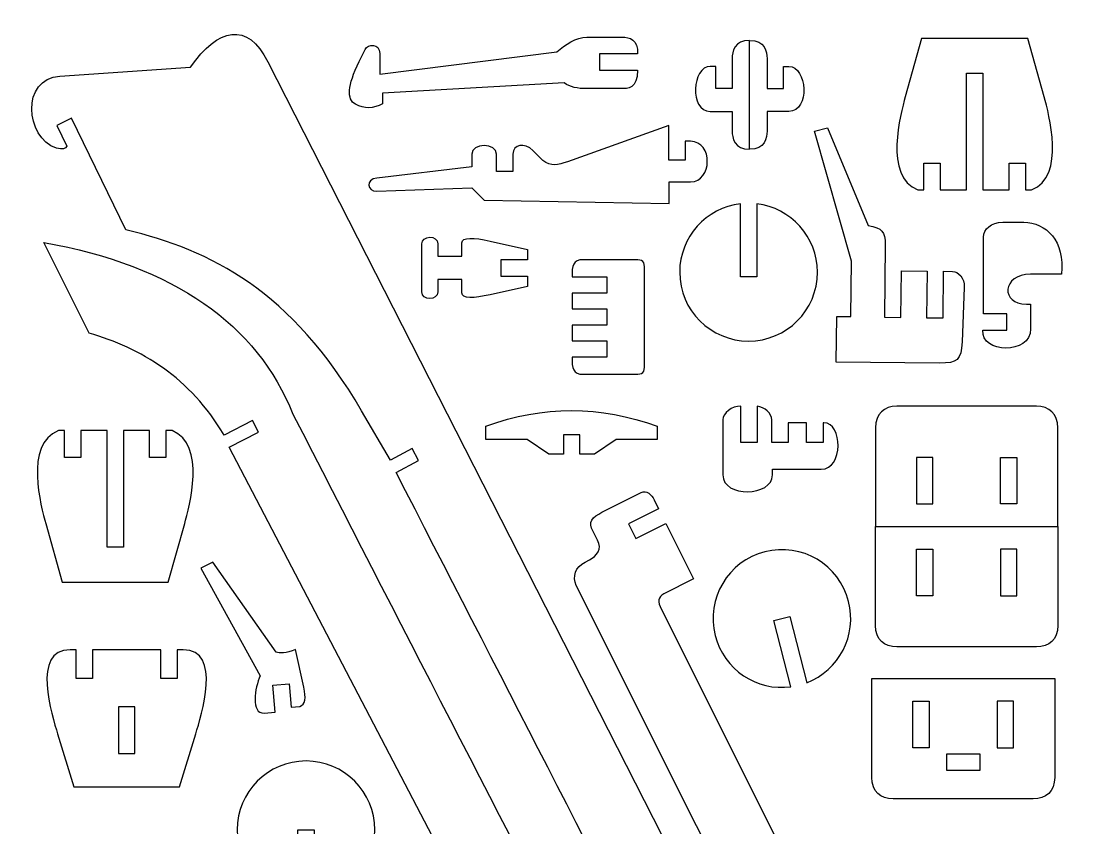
# Model space of a CAD drawing. Header units: centimetres. Extents: x -1670 to 781, y 182 to 1564.
# Drawn here: x -397 to 181, y 1121 to 1564 of the extents above; entities that cross this region are included whole.
import ezdxf

# ---------------------------------------------------------------- set-up
doc = ezdxf.new("R2010")
doc.units = ezdxf.units.CM
doc.header["$MEASUREMENT"] = 0
doc.layers.add('Camada 1', color=3, linetype='Continuous')

msp = doc.modelspace()

# ---------------------------------------------------------------- linework, layer by layer
at = {"layer": 'Camada 1', "lineweight": 25}
for points, knots in [([(-339.38, 1449.46), (-292.67, 1438.41), (-248.25, 1415.81), (-209.82, 1350.07), (-209.82, 1350.07), (-209.82, 1350.07), (-193.86, 1322.9), (-193.86, 1322.9), (-193.86, 1322.9), (-193.86, 1322.9), (-181.94, 1329.22), (-181.94, 1329.22), (-181.94, 1329.22), (-181.94, 1329.22), (-178.48, 1322.7), (-178.48, 1322.7), (-178.48, 1322.7), (-178.48, 1322.7), (-190.9, 1316.11), (-190.9, 1316.11), (-190.9, 1316.11), (-79.57, 1100.44), (31.25, 883.26), (141.09, 667.17), (141.09, 667.17), (141.09, 667.17), (152.42, 673.18), (152.42, 673.18), (152.42, 673.18), (152.42, 673.18), (155.88, 666.66), (155.88, 666.66), (155.88, 666.66), (155.88, 666.66), (144.13, 660.43), (144.13, 660.43), (144.13, 660.43), (144.13, 660.43), (149.36, 650.59), (149.36, 650.59), (149.36, 650.59), (149.36, 650.59), (172.18, 663.65), (172.18, 663.65), (172.18, 663.65), (179.44, 668.64), (180.6, 674.36), (176.83, 681.76), (176.83, 681.76), (176.83, 681.76), (-261.38, 1541.82), (-261.38, 1541.82), (-261.38, 1541.82), (-272.38, 1564.21), (-288.93, 1560.38), (-303.76, 1538.89), (-303.76, 1538.89), (-303.76, 1538.89), (-375.69, 1533.93), (-375.69, 1533.93), (-375.69, 1533.93), (-396.99, 1532.45), (-394.99, 1500.41), (-377.43, 1494.26), (-377.43, 1494.26), (-374.27, 1493.67), (-372.58, 1493.82), (-371.82, 1495.42), (-371.82, 1495.42), (-371.82, 1495.42), (-377.38, 1506.8), (-377.38, 1506.8), (-377.38, 1506.8), (-377.38, 1506.8), (-369.3, 1510.75), (-369.3, 1510.75), (-369.3, 1510.75), (-369.3, 1510.75), (-339.38, 1449.46), (-339.38, 1449.46)], [0, 0, 0, 0, 0.047619, 0.047619, 0.047619, 0.047619, 0.095238, 0.095238, 0.095238, 0.095238, 0.142857, 0.142857, 0.142857, 0.142857, 0.190476, 0.190476, 0.190476, 0.190476, 0.238095, 0.238095, 0.238095, 0.238095, 0.285714, 0.285714, 0.285714, 0.285714, 0.333333, 0.333333, 0.333333, 0.333333, 0.380952, 0.380952, 0.380952, 0.380952, 0.428571, 0.428571, 0.428571, 0.428571, 0.47619, 0.47619, 0.47619, 0.47619, 0.52381, 0.52381, 0.52381, 0.52381, 0.571429, 0.571429, 0.571429, 0.571429, 0.619048, 0.619048, 0.619048, 0.619048, 0.666667, 0.666667, 0.666667, 0.666667, 0.714286, 0.714286, 0.714286, 0.714286, 0.761905, 0.761905, 0.761905, 0.761905, 0.809524, 0.809524, 0.809524, 0.809524, 0.857143, 0.857143, 0.857143, 0.857143, 0.904762, 0.904762, 0.904762, 0.904762, 1, 1, 1, 1]), ([(-58.11, 1546.12), (-57.93, 1554.17), (-62.41, 1555.33), (-66.72, 1555.31), (-66.72, 1555.31), (-66.72, 1555.31), (-85.97, 1555.25), (-85.97, 1555.25), (-85.97, 1555.25), (-91.94, 1555.23), (-98, 1551.34), (-102.43, 1547.25), (-102.43, 1547.25), (-102.43, 1547.25), (-199.84, 1535.07), (-199.84, 1535.07), (-199.84, 1535.07), (-199.84, 1535.07), (-199.84, 1546.32), (-199.84, 1546.32), (-199.84, 1546.32), (-199.84, 1552.18), (-206.34, 1551.76), (-207.9, 1548.57), (-207.9, 1548.57), (-207.9, 1548.57), (-211.15, 1541.93), (-211.15, 1541.93), (-211.15, 1541.93), (-217.67, 1528.62), (-218.06, 1521.25), (-213.18, 1518.44), (-213.18, 1518.44), (-208.4, 1515.74), (-203.31, 1516.16), (-198.33, 1518.63), (-198.33, 1518.63), (-198.33, 1518.63), (-198.33, 1524.56), (-198.33, 1524.56), (-198.33, 1524.56), (-198.33, 1524.56), (-98.52, 1530.19), (-98.52, 1530.19), (-98.52, 1530.19), (-95.06, 1527.82), (-91.22, 1527.04), (-86.04, 1527.04), (-86.04, 1527.04), (-86.04, 1527.04), (-66.99, 1527.04), (-66.99, 1527.04), (-66.99, 1527.04), (-63.71, 1527.05), (-58.2, 1527.01), (-58.11, 1537.13), (-58.11, 1537.13), (-58.11, 1537.13), (-79.12, 1537.13), (-79.12, 1537.13), (-79.12, 1537.13), (-79.12, 1537.13), (-79.12, 1546.12), (-79.12, 1546.12), (-79.12, 1546.12), (-79.12, 1546.12), (-58.11, 1546.12), (-58.11, 1546.12)], [0, 0, 0, 0, 0.055556, 0.055556, 0.055556, 0.055556, 0.111111, 0.111111, 0.111111, 0.111111, 0.166667, 0.166667, 0.166667, 0.166667, 0.222222, 0.222222, 0.222222, 0.222222, 0.277778, 0.277778, 0.277778, 0.277778, 0.333333, 0.333333, 0.333333, 0.333333, 0.388889, 0.388889, 0.388889, 0.388889, 0.444444, 0.444444, 0.444444, 0.444444, 0.5, 0.5, 0.5, 0.5, 0.555556, 0.555556, 0.555556, 0.555556, 0.611111, 0.611111, 0.611111, 0.611111, 0.666667, 0.666667, 0.666667, 0.666667, 0.722222, 0.722222, 0.722222, 0.722222, 0.777778, 0.777778, 0.777778, 0.777778, 0.833333, 0.833333, 0.833333, 0.833333, 0.888889, 0.888889, 0.888889, 0.888889, 1, 1, 1, 1]), ([(-6.21, 1514.58), (-6.21, 1514.58), (-18.16, 1514.58), (-18.16, 1514.58), (-18.16, 1514.58), (-30.09, 1514.58), (-28.07, 1539.3), (-18.16, 1539.3), (-18.16, 1539.3), (-18.16, 1539.3), (-15.21, 1539.3), (-15.21, 1539.3), (-15.21, 1539.3), (-15.21, 1539.3), (-15.21, 1527.18), (-15.21, 1527.18), (-15.21, 1527.18), (-15.21, 1527.18), (-6.21, 1527.18), (-6.21, 1527.18), (-6.21, 1527.18), (-6.21, 1527.18), (-6.21, 1543.68), (-6.21, 1543.68), (-6.21, 1543.68), (-6.21, 1546.9), (-4.87, 1554.1), (3.43, 1553.45), (3.43, 1553.45), (3.43, 1528.9), (3.43, 1518.41), (3.43, 1493.87), (3.43, 1493.87), (-4.87, 1493.22), (-6.21, 1500.42), (-6.21, 1503.64), (-6.21, 1503.64), (-6.21, 1503.64), (-6.21, 1514.58), (-6.21, 1514.58)], [0, 0, 0, 0, 0.090909, 0.090909, 0.090909, 0.090909, 0.181818, 0.181818, 0.181818, 0.181818, 0.272727, 0.272727, 0.272727, 0.272727, 0.363636, 0.363636, 0.363636, 0.363636, 0.454545, 0.454545, 0.454545, 0.454545, 0.545455, 0.545455, 0.545455, 0.545455, 0.636364, 0.636364, 0.636364, 0.636364, 0.727273, 0.727273, 0.727273, 0.727273, 0.818182, 0.818182, 0.818182, 0.818182, 1, 1, 1, 1]), ([(13.06, 1514.58), (13.06, 1514.58), (25.01, 1514.58), (25.01, 1514.58), (25.01, 1514.58), (36.94, 1514.58), (34.92, 1539.3), (25.01, 1539.3), (25.01, 1539.3), (25.01, 1539.3), (22.06, 1539.3), (22.06, 1539.3), (22.06, 1539.3), (22.06, 1539.3), (22.06, 1527.18), (22.06, 1527.18), (22.06, 1527.18), (22.06, 1527.18), (13.06, 1527.18), (13.06, 1527.18), (13.06, 1527.18), (13.06, 1527.18), (13.06, 1543.68), (13.06, 1543.68), (13.06, 1543.68), (13.06, 1546.9), (11.72, 1554.1), (3.43, 1553.45), (3.43, 1553.45), (3.43, 1528.9), (3.43, 1518.41), (3.43, 1493.87), (3.43, 1493.87), (11.72, 1493.22), (13.06, 1500.42), (13.06, 1503.64), (13.06, 1503.64), (13.06, 1503.64), (13.06, 1514.58), (13.06, 1514.58)], [0, 0, 0, 0, 0.090909, 0.090909, 0.090909, 0.090909, 0.181818, 0.181818, 0.181818, 0.181818, 0.272727, 0.272727, 0.272727, 0.272727, 0.363636, 0.363636, 0.363636, 0.363636, 0.454545, 0.454545, 0.454545, 0.454545, 0.545455, 0.545455, 0.545455, 0.545455, 0.636364, 0.636364, 0.636364, 0.636364, 0.727273, 0.727273, 0.727273, 0.727273, 0.818182, 0.818182, 0.818182, 0.818182, 1, 1, 1, 1]), ([(122.66, 1471.39), (122.66, 1471.39), (108.25, 1471.39), (108.25, 1471.39), (108.25, 1471.39), (108.25, 1471.39), (108.25, 1486.19), (108.25, 1486.19), (108.25, 1486.19), (108.25, 1486.19), (99.25, 1486.19), (99.25, 1486.19), (99.25, 1486.19), (99.25, 1486.19), (99.25, 1471.39), (99.25, 1471.39), (99.25, 1471.39), (99.25, 1471.39), (95.93, 1471.39), (95.93, 1471.39), (95.93, 1471.39), (76.89, 1478.72), (86.51, 1513.63), (88.98, 1522.47), (88.98, 1522.47), (88.98, 1522.47), (97.99, 1554.62), (97.99, 1554.62), (97.99, 1554.62), (97.99, 1554.62), (156.33, 1554.62), (156.33, 1554.62), (156.33, 1554.62), (156.33, 1554.62), (165.33, 1522.47), (165.33, 1522.47), (165.33, 1522.47), (167.81, 1513.63), (177.43, 1478.72), (158.38, 1471.39), (158.38, 1471.39), (158.38, 1471.39), (155.06, 1471.39), (155.06, 1471.39), (155.06, 1471.39), (155.06, 1471.39), (155.06, 1486.19), (155.06, 1486.19), (155.06, 1486.19), (155.06, 1486.19), (146.07, 1486.19), (146.07, 1486.19), (146.07, 1486.19), (146.07, 1486.19), (146.07, 1471.39), (146.07, 1471.39), (146.07, 1471.39), (146.07, 1471.39), (131.65, 1471.39), (131.65, 1471.39), (131.65, 1471.39), (131.65, 1471.39), (131.65, 1535.52), (131.65, 1535.52), (131.65, 1535.52), (131.65, 1535.52), (122.66, 1535.52), (122.66, 1535.52), (122.66, 1535.52), (122.66, 1535.52), (122.66, 1471.39), (122.66, 1471.39)], [0, 0, 0, 0, 0.052632, 0.052632, 0.052632, 0.052632, 0.105263, 0.105263, 0.105263, 0.105263, 0.157895, 0.157895, 0.157895, 0.157895, 0.210526, 0.210526, 0.210526, 0.210526, 0.263158, 0.263158, 0.263158, 0.263158, 0.315789, 0.315789, 0.315789, 0.315789, 0.368421, 0.368421, 0.368421, 0.368421, 0.421053, 0.421053, 0.421053, 0.421053, 0.473684, 0.473684, 0.473684, 0.473684, 0.526316, 0.526316, 0.526316, 0.526316, 0.578947, 0.578947, 0.578947, 0.578947, 0.631579, 0.631579, 0.631579, 0.631579, 0.684211, 0.684211, 0.684211, 0.684211, 0.736842, 0.736842, 0.736842, 0.736842, 0.789474, 0.789474, 0.789474, 0.789474, 0.842105, 0.842105, 0.842105, 0.842105, 0.894737, 0.894737, 0.894737, 0.894737, 1, 1, 1, 1]), ([(-126.64, 1491.06), (-126.64, 1496.34), (-120.24, 1497.7), (-115.62, 1493.08), (-115.62, 1493.08), (-115.62, 1493.08), (-110.19, 1487.65), (-110.19, 1487.65), (-110.19, 1487.65), (-105.79, 1483.99), (-101.83, 1485.09), (-96.73, 1486.91), (-96.73, 1486.91), (-96.73, 1486.91), (-40.94, 1506.88), (-40.94, 1506.88), (-40.94, 1506.88), (-40.94, 1506.88), (-40.94, 1487.78), (-40.94, 1487.78), (-40.94, 1487.78), (-40.94, 1487.78), (-31.94, 1487.78), (-31.94, 1487.78), (-31.94, 1487.78), (-31.94, 1487.78), (-31.94, 1498.12), (-31.94, 1498.12), (-31.94, 1498.12), (-31.94, 1498.12), (-29.07, 1498.12), (-29.07, 1498.12), (-29.07, 1498.12), (-16.46, 1498.12), (-16.98, 1475.78), (-29.07, 1475.78), (-29.07, 1475.78), (-29.07, 1475.78), (-40.7, 1475.78), (-40.7, 1475.78), (-40.7, 1475.78), (-40.7, 1475.78), (-40.7, 1463.99), (-40.7, 1463.99), (-40.7, 1463.99), (-40.7, 1463.99), (-142.45, 1465.7), (-142.45, 1465.7), (-142.45, 1465.7), (-142.45, 1465.7), (-149.28, 1472.52), (-149.28, 1472.52), (-149.28, 1472.52), (-149.28, 1472.52), (-201.47, 1470.7), (-201.47, 1470.7), (-201.47, 1470.7), (-206.79, 1470.52), (-207.72, 1477.22), (-201.47, 1477.95), (-201.47, 1477.95), (-201.47, 1477.95), (-149.28, 1484.08), (-149.28, 1484.08), (-149.28, 1484.08), (-149.28, 1484.08), (-149.28, 1491.06), (-149.28, 1491.06), (-149.28, 1491.06), (-149.29, 1497.35), (-135.63, 1497.35), (-135.63, 1491.06), (-135.63, 1491.06), (-135.63, 1491.06), (-135.63, 1481.55), (-135.63, 1481.55), (-135.63, 1481.55), (-135.63, 1481.55), (-126.64, 1481.55), (-126.64, 1481.55), (-126.64, 1481.55), (-126.64, 1481.55), (-126.64, 1491.06), (-126.64, 1491.06)], [0, 0, 0, 0, 0.045455, 0.045455, 0.045455, 0.045455, 0.090909, 0.090909, 0.090909, 0.090909, 0.136364, 0.136364, 0.136364, 0.136364, 0.181818, 0.181818, 0.181818, 0.181818, 0.227273, 0.227273, 0.227273, 0.227273, 0.272727, 0.272727, 0.272727, 0.272727, 0.318182, 0.318182, 0.318182, 0.318182, 0.363636, 0.363636, 0.363636, 0.363636, 0.409091, 0.409091, 0.409091, 0.409091, 0.454545, 0.454545, 0.454545, 0.454545, 0.5, 0.5, 0.5, 0.5, 0.545455, 0.545455, 0.545455, 0.545455, 0.590909, 0.590909, 0.590909, 0.590909, 0.636364, 0.636364, 0.636364, 0.636364, 0.681818, 0.681818, 0.681818, 0.681818, 0.727273, 0.727273, 0.727273, 0.727273, 0.772727, 0.772727, 0.772727, 0.772727, 0.818182, 0.818182, 0.818182, 0.818182, 0.863636, 0.863636, 0.863636, 0.863636, 0.909091, 0.909091, 0.909091, 0.909091, 1, 1, 1, 1]), ([(77.97, 1441.25), (78.05, 1448.43), (76.25, 1450.52), (68.57, 1451.8), (68.57, 1451.8), (68.57, 1451.8), (46.16, 1505.5), (46.16, 1505.5), (46.16, 1505.5), (46.16, 1505.5), (39.02, 1503.63), (39.02, 1503.63), (39.02, 1503.63), (39.02, 1503.63), (59.43, 1432.3), (59.43, 1432.3), (59.43, 1432.3), (59.43, 1432.3), (59.12, 1401.79), (59.12, 1401.79), (59.12, 1401.79), (59.12, 1401.79), (51.31, 1401.87), (51.31, 1401.87), (51.31, 1401.87), (51.31, 1401.87), (51.06, 1376.83), (51.06, 1376.83), (51.06, 1376.83), (51.06, 1376.83), (107.69, 1376.24), (107.69, 1376.24), (107.69, 1376.24), (117.56, 1376.14), (119.78, 1377.97), (120.19, 1387.87), (120.19, 1387.87), (120.19, 1387.87), (121.44, 1417.87), (121.44, 1417.87), (121.44, 1417.87), (121.66, 1422.99), (118.17, 1426.59), (115, 1426.62), (115, 1426.62), (115, 1426.62), (109.99, 1426.67), (109.99, 1426.67), (109.99, 1426.67), (109.99, 1426.67), (109.73, 1401.08), (109.73, 1401.08), (109.73, 1401.08), (109.73, 1401.08), (100.74, 1401.17), (100.74, 1401.17), (100.74, 1401.17), (100.74, 1401.17), (101, 1426.76), (101, 1426.76), (101, 1426.76), (101, 1426.76), (86.82, 1426.91), (86.82, 1426.91), (86.82, 1426.91), (86.82, 1426.91), (86.54, 1401.32), (86.54, 1401.32), (86.54, 1401.32), (86.54, 1401.32), (77.55, 1401.41), (77.55, 1401.41), (77.55, 1401.41), (77.55, 1401.41), (77.97, 1441.25), (77.97, 1441.25)], [0, 0, 0, 0, 0.05, 0.05, 0.05, 0.05, 0.1, 0.1, 0.1, 0.1, 0.15, 0.15, 0.15, 0.15, 0.2, 0.2, 0.2, 0.2, 0.25, 0.25, 0.25, 0.25, 0.3, 0.3, 0.3, 0.3, 0.35, 0.35, 0.35, 0.35, 0.4, 0.4, 0.4, 0.4, 0.45, 0.45, 0.45, 0.45, 0.5, 0.5, 0.5, 0.5, 0.55, 0.55, 0.55, 0.55, 0.6, 0.6, 0.6, 0.6, 0.65, 0.65, 0.65, 0.65, 0.7, 0.7, 0.7, 0.7, 0.75, 0.75, 0.75, 0.75, 0.8, 0.8, 0.8, 0.8, 0.85, 0.85, 0.85, 0.85, 0.9, 0.9, 0.9, 0.9, 1, 1, 1, 1]), ([(7.35, 1463.77), (26.14, 1461.56), (40.7, 1445.57), (40.7, 1426.19), (40.7, 1426.19), (40.7, 1405.29), (23.75, 1388.34), (2.85, 1388.34), (2.85, 1388.34), (-18.05, 1388.34), (-35, 1405.29), (-35, 1426.19), (-35, 1426.19), (-35, 1445.57), (-20.43, 1461.55), (-1.65, 1463.77), (-1.65, 1463.77), (-1.65, 1463.77), (-1.65, 1423.71), (-1.65, 1423.71), (-1.65, 1423.71), (-1.65, 1423.71), (7.35, 1423.71), (7.35, 1423.71), (7.35, 1423.71), (7.35, 1423.71), (7.35, 1463.77), (7.35, 1463.77)], [0, 0, 0, 0, 0.125, 0.125, 0.125, 0.125, 0.25, 0.25, 0.25, 0.25, 0.375, 0.375, 0.375, 0.375, 0.5, 0.5, 0.5, 0.5, 0.625, 0.625, 0.625, 0.625, 0.75, 0.75, 0.75, 0.75, 1, 1, 1, 1]), ([(131.66, 1394.3), (130.36, 1381.44), (157.87, 1380.68), (157.87, 1395.04), (157.87, 1395.04), (157.87, 1395.04), (157.87, 1408.61), (157.87, 1408.61), (157.87, 1408.61), (157.87, 1408.61), (155.54, 1408.61), (155.54, 1408.61), (155.54, 1408.61), (141.4, 1408.49), (141.84, 1425.05), (157.87, 1425.05), (157.87, 1425.05), (157.87, 1425.05), (174.78, 1425.05), (174.78, 1425.05), (174.78, 1425.05), (176.85, 1443.34), (166.36, 1453.59), (154.15, 1453.59), (154.15, 1453.59), (154.15, 1453.59), (142.67, 1453.59), (142.67, 1453.59), (142.67, 1453.59), (136.04, 1453.59), (131.97, 1449.9), (131.97, 1445.37), (131.97, 1445.37), (131.97, 1445.37), (131.97, 1403.3), (131.97, 1403.3), (131.97, 1403.3), (131.97, 1403.3), (144.83, 1403.3), (144.83, 1403.3), (144.83, 1403.3), (144.83, 1403.3), (144.83, 1394.3), (144.83, 1394.3), (144.83, 1394.3), (144.83, 1394.3), (131.66, 1394.3), (131.66, 1394.3)], [0, 0, 0, 0, 0.076923, 0.076923, 0.076923, 0.076923, 0.153846, 0.153846, 0.153846, 0.153846, 0.230769, 0.230769, 0.230769, 0.230769, 0.307692, 0.307692, 0.307692, 0.307692, 0.384615, 0.384615, 0.384615, 0.384615, 0.461538, 0.461538, 0.461538, 0.461538, 0.538462, 0.538462, 0.538462, 0.538462, 0.615385, 0.615385, 0.615385, 0.615385, 0.692308, 0.692308, 0.692308, 0.692308, 0.769231, 0.769231, 0.769231, 0.769231, 0.846154, 0.846154, 0.846154, 0.846154, 1, 1, 1, 1]), ([(-176.76, 1415.36), (-176.76, 1410.63), (-167.92, 1410.35), (-167.92, 1415.36), (-167.92, 1415.36), (-167.92, 1415.36), (-167.92, 1422.11), (-167.92, 1422.11), (-167.92, 1422.11), (-167.92, 1422.11), (-154.73, 1422.11), (-154.73, 1422.11), (-154.73, 1422.11), (-154.73, 1422.11), (-154.73, 1414.82), (-154.73, 1414.82), (-154.73, 1414.82), (-154.73, 1411.5), (-148.11, 1411.82), (-139.23, 1413.78), (-139.23, 1413.78), (-139.23, 1413.78), (-118.59, 1418.35), (-118.59, 1418.35), (-118.59, 1418.35), (-118.59, 1418.35), (-118.59, 1424.05), (-118.59, 1424.05), (-118.59, 1424.05), (-118.59, 1424.05), (-133.33, 1424.05), (-133.33, 1424.05), (-133.33, 1424.05), (-133.33, 1424.05), (-133.33, 1433.04), (-133.33, 1433.04), (-133.33, 1433.04), (-133.33, 1433.04), (-118.59, 1433.04), (-118.59, 1433.04), (-118.59, 1433.04), (-118.59, 1433.04), (-118.59, 1438.74), (-118.59, 1438.74), (-118.59, 1438.74), (-118.59, 1438.74), (-139.23, 1443.31), (-139.23, 1443.31), (-139.23, 1443.31), (-148.11, 1445.27), (-154.73, 1445.59), (-154.73, 1442.27), (-154.73, 1442.27), (-154.73, 1442.27), (-154.73, 1434.98), (-154.73, 1434.98), (-154.73, 1434.98), (-154.73, 1434.98), (-167.92, 1434.98), (-167.92, 1434.98), (-167.92, 1434.98), (-167.92, 1434.98), (-167.92, 1441.73), (-167.92, 1441.73), (-167.92, 1441.73), (-167.92, 1446.74), (-176.76, 1446.46), (-176.76, 1441.73), (-176.76, 1441.73), (-176.76, 1441.73), (-176.76, 1415.36), (-176.76, 1415.36)], [0, 0, 0, 0, 0.052632, 0.052632, 0.052632, 0.052632, 0.105263, 0.105263, 0.105263, 0.105263, 0.157895, 0.157895, 0.157895, 0.157895, 0.210526, 0.210526, 0.210526, 0.210526, 0.263158, 0.263158, 0.263158, 0.263158, 0.315789, 0.315789, 0.315789, 0.315789, 0.368421, 0.368421, 0.368421, 0.368421, 0.421053, 0.421053, 0.421053, 0.421053, 0.473684, 0.473684, 0.473684, 0.473684, 0.526316, 0.526316, 0.526316, 0.526316, 0.578947, 0.578947, 0.578947, 0.578947, 0.631579, 0.631579, 0.631579, 0.631579, 0.684211, 0.684211, 0.684211, 0.684211, 0.736842, 0.736842, 0.736842, 0.736842, 0.789474, 0.789474, 0.789474, 0.789474, 0.842105, 0.842105, 0.842105, 0.842105, 0.894737, 0.894737, 0.894737, 0.894737, 1, 1, 1, 1]), ([(99.66, 665.48), (101.62, 663.43), (104.28, 662.28), (107.34, 662.3), (107.34, 662.3), (113.26, 662.33), (118.04, 667.16), (118.01, 673.09), (118.01, 673.09), (117.98, 679.01), (113.15, 683.79), (107.22, 683.76), (107.22, 683.76), (107.22, 683.76), (107.22, 683.76), (107.22, 683.76), (107.22, 683.76), (104.06, 683.74), (101.23, 682.36), (99.28, 680.18), (99.28, 680.18), (-16.99, 900.81), (-132.46, 1123.94), (-247.57, 1348.24), (-247.57, 1348.24), (-267.17, 1397.35), (-312.9, 1429.83), (-384.41, 1442.47), (-384.41, 1442.47), (-384.41, 1442.47), (-359.63, 1392.71), (-359.63, 1392.71), (-359.63, 1392.71), (-331.19, 1384.47), (-303.88, 1368.32), (-285.38, 1336.58), (-285.38, 1336.58), (-285.38, 1336.58), (-269.74, 1344.71), (-269.74, 1344.71), (-269.74, 1344.71), (-269.74, 1344.71), (-266.44, 1338.34), (-266.44, 1338.34), (-266.44, 1338.34), (-266.44, 1338.34), (-282.56, 1329.96), (-282.56, 1329.96), (-282.56, 1329.96), (-282.56, 1329.96), (54.6, 684.38), (54.6, 684.38), (54.6, 684.38), (54.6, 684.38), (67.99, 691.34), (67.99, 691.34), (67.99, 691.34), (67.99, 691.34), (71.3, 684.97), (71.3, 684.97), (71.3, 684.97), (71.3, 684.97), (57.51, 677.8), (57.51, 677.8), (57.51, 677.8), (63.66, 668.53), (71.31, 664.21), (80.73, 666.28), (80.73, 666.28), (78.28, 664.3), (76.72, 661.27), (76.73, 657.87), (76.73, 657.87), (76.77, 651.94), (81.59, 647.17), (87.52, 647.2), (87.52, 647.2), (93.45, 647.23), (98.22, 652.06), (98.19, 657.98), (98.19, 657.98), (98.19, 657.98), (98.19, 657.98), (98.19, 657.98), (98.19, 657.98), (98.19, 657.98), (98.19, 657.98), (98.19, 657.98), (98.19, 657.98), (98.19, 657.98), (98.19, 657.99), (98.19, 657.99), (98.19, 657.99), (98.18, 659.74), (97.75, 661.39), (97, 662.84), (97, 662.84), (97, 662.84), (99.66, 665.48), (99.66, 665.48)], [0, 0, 0, 0, 0.038462, 0.038462, 0.038462, 0.038462, 0.076923, 0.076923, 0.076923, 0.076923, 0.115385, 0.115385, 0.115385, 0.115385, 0.153846, 0.153846, 0.153846, 0.153846, 0.192308, 0.192308, 0.192308, 0.192308, 0.230769, 0.230769, 0.230769, 0.230769, 0.269231, 0.269231, 0.269231, 0.269231, 0.307692, 0.307692, 0.307692, 0.307692, 0.346154, 0.346154, 0.346154, 0.346154, 0.384615, 0.384615, 0.384615, 0.384615, 0.423077, 0.423077, 0.423077, 0.423077, 0.461538, 0.461538, 0.461538, 0.461538, 0.5, 0.5, 0.5, 0.5, 0.538462, 0.538462, 0.538462, 0.538462, 0.576923, 0.576923, 0.576923, 0.576923, 0.615385, 0.615385, 0.615385, 0.615385, 0.653846, 0.653846, 0.653846, 0.653846, 0.692308, 0.692308, 0.692308, 0.692308, 0.730769, 0.730769, 0.730769, 0.730769, 0.769231, 0.769231, 0.769231, 0.769231, 0.807692, 0.807692, 0.807692, 0.807692, 0.846154, 0.846154, 0.846154, 0.846154, 0.884615, 0.884615, 0.884615, 0.884615, 0.923077, 0.923077, 0.923077, 0.923077, 1, 1, 1, 1]), ([(-54.28, 1375.48), (-54.28, 1370.96), (-54.96, 1370.09), (-59.67, 1370.09), (-59.67, 1370.09), (-59.67, 1370.09), (-88.21, 1370.09), (-88.21, 1370.09), (-88.21, 1370.09), (-93.26, 1370.09), (-94.48, 1373.26), (-94.09, 1379.47), (-94.09, 1379.47), (-94.09, 1379.47), (-75.01, 1379.47), (-75.01, 1379.47), (-75.01, 1379.47), (-75.01, 1379.47), (-75.01, 1388.47), (-75.01, 1388.47), (-75.01, 1388.47), (-75.01, 1388.47), (-94.09, 1388.47), (-94.09, 1388.47), (-94.09, 1388.47), (-94.09, 1388.47), (-94.09, 1397.08), (-94.09, 1397.08), (-94.09, 1397.08), (-94.09, 1397.08), (-75.01, 1397.08), (-75.01, 1397.08), (-75.01, 1397.08), (-75.01, 1397.08), (-75.01, 1406.07), (-75.01, 1406.07), (-75.01, 1406.07), (-75.01, 1406.07), (-94.09, 1406.07), (-94.09, 1406.07), (-94.09, 1406.07), (-94.09, 1406.07), (-94.09, 1414.68), (-94.09, 1414.68), (-94.09, 1414.68), (-94.09, 1414.68), (-75.01, 1414.68), (-75.01, 1414.68), (-75.01, 1414.68), (-75.01, 1414.68), (-75.01, 1423.67), (-75.01, 1423.67), (-75.01, 1423.67), (-75.01, 1423.67), (-94.09, 1423.67), (-94.09, 1423.67), (-94.09, 1423.67), (-94.48, 1429.88), (-93.26, 1433.05), (-88.21, 1433.05), (-88.21, 1433.05), (-88.21, 1433.05), (-59.67, 1433.05), (-59.67, 1433.05), (-59.67, 1433.05), (-54.96, 1433.05), (-54.28, 1432.18), (-54.28, 1427.67), (-54.28, 1427.67), (-54.28, 1427.67), (-54.28, 1375.48), (-54.28, 1375.48)], [0, 0, 0, 0, 0.052632, 0.052632, 0.052632, 0.052632, 0.105263, 0.105263, 0.105263, 0.105263, 0.157895, 0.157895, 0.157895, 0.157895, 0.210526, 0.210526, 0.210526, 0.210526, 0.263158, 0.263158, 0.263158, 0.263158, 0.315789, 0.315789, 0.315789, 0.315789, 0.368421, 0.368421, 0.368421, 0.368421, 0.421053, 0.421053, 0.421053, 0.421053, 0.473684, 0.473684, 0.473684, 0.473684, 0.526316, 0.526316, 0.526316, 0.526316, 0.578947, 0.578947, 0.578947, 0.578947, 0.631579, 0.631579, 0.631579, 0.631579, 0.684211, 0.684211, 0.684211, 0.684211, 0.736842, 0.736842, 0.736842, 0.736842, 0.789474, 0.789474, 0.789474, 0.789474, 0.842105, 0.842105, 0.842105, 0.842105, 0.894737, 0.894737, 0.894737, 0.894737, 1, 1, 1, 1]), ([(-89.87, 1326.21), (-89.87, 1326.21), (-81.79, 1326.21), (-81.79, 1326.21), (-81.79, 1326.21), (-81.79, 1326.21), (-69.92, 1334.27), (-69.92, 1334.27), (-69.92, 1334.27), (-69.92, 1334.27), (-47.29, 1334.27), (-47.29, 1334.27), (-47.29, 1334.27), (-47.29, 1334.27), (-47.29, 1341.58), (-47.29, 1341.58), (-47.29, 1341.58), (-78.67, 1352.82), (-110.06, 1353.09), (-141.45, 1341.58), (-141.45, 1341.58), (-141.45, 1341.58), (-141.45, 1334.27), (-141.45, 1334.27), (-141.45, 1334.27), (-141.45, 1334.27), (-118.81, 1334.27), (-118.81, 1334.27), (-118.81, 1334.27), (-118.81, 1334.27), (-106.94, 1326.21), (-106.94, 1326.21), (-106.94, 1326.21), (-106.94, 1326.21), (-98.86, 1326.21), (-98.86, 1326.21), (-98.86, 1326.21), (-98.86, 1326.21), (-98.86, 1336.91), (-98.86, 1336.91), (-98.86, 1336.91), (-98.86, 1336.91), (-89.87, 1336.91), (-89.87, 1336.91), (-89.87, 1336.91), (-89.87, 1336.91), (-89.87, 1326.21), (-89.87, 1326.21)], [0, 0, 0, 0, 0.076923, 0.076923, 0.076923, 0.076923, 0.153846, 0.153846, 0.153846, 0.153846, 0.230769, 0.230769, 0.230769, 0.230769, 0.307692, 0.307692, 0.307692, 0.307692, 0.384615, 0.384615, 0.384615, 0.384615, 0.461538, 0.461538, 0.461538, 0.461538, 0.538462, 0.538462, 0.538462, 0.538462, 0.615385, 0.615385, 0.615385, 0.615385, 0.692308, 0.692308, 0.692308, 0.692308, 0.769231, 0.769231, 0.769231, 0.769231, 0.846154, 0.846154, 0.846154, 0.846154, 1, 1, 1, 1]), ([(7.55, 1352.48), (11.64, 1352.04), (15.63, 1348.67), (15.63, 1345.04), (15.63, 1345.04), (15.63, 1345.04), (15.63, 1332.63), (15.63, 1332.63), (15.63, 1332.63), (15.63, 1332.63), (24.62, 1332.63), (24.62, 1332.63), (24.62, 1332.63), (24.62, 1332.63), (24.62, 1343.49), (24.62, 1343.49), (24.62, 1343.49), (24.62, 1343.49), (34.78, 1343.49), (34.78, 1343.49), (34.78, 1343.49), (34.78, 1343.49), (34.78, 1332.63), (34.78, 1332.63), (34.78, 1332.63), (34.78, 1332.63), (43.77, 1332.63), (43.77, 1332.63), (43.77, 1332.63), (43.77, 1332.63), (43.77, 1343.49), (43.77, 1343.49), (43.77, 1343.49), (43.77, 1343.49), (44.2, 1343.49), (44.2, 1343.49), (44.2, 1343.49), (54.56, 1343.49), (55.23, 1317.89), (42.77, 1317.89), (42.77, 1317.89), (42.77, 1317.89), (16.01, 1317.89), (16.01, 1317.89), (16.01, 1317.89), (16.01, 1317.89), (16.01, 1314.79), (16.01, 1314.79), (16.01, 1314.79), (16.01, 1302.83), (-11.29, 1302.15), (-11.29, 1314.79), (-11.29, 1314.79), (-11.29, 1314.79), (-11.29, 1345.04), (-11.29, 1345.04), (-11.29, 1345.04), (-11.29, 1348.86), (-6.46, 1352.69), (-1.44, 1352.48), (-1.44, 1352.48), (-1.44, 1352.48), (-1.44, 1332.63), (-1.44, 1332.63), (-1.44, 1332.63), (-1.44, 1332.63), (7.55, 1332.63), (7.55, 1332.63), (7.55, 1332.63), (7.55, 1332.63), (7.55, 1352.48), (7.55, 1352.48)], [0, 0, 0, 0, 0.052632, 0.052632, 0.052632, 0.052632, 0.105263, 0.105263, 0.105263, 0.105263, 0.157895, 0.157895, 0.157895, 0.157895, 0.210526, 0.210526, 0.210526, 0.210526, 0.263158, 0.263158, 0.263158, 0.263158, 0.315789, 0.315789, 0.315789, 0.315789, 0.368421, 0.368421, 0.368421, 0.368421, 0.421053, 0.421053, 0.421053, 0.421053, 0.473684, 0.473684, 0.473684, 0.473684, 0.526316, 0.526316, 0.526316, 0.526316, 0.578947, 0.578947, 0.578947, 0.578947, 0.631579, 0.631579, 0.631579, 0.631579, 0.684211, 0.684211, 0.684211, 0.684211, 0.736842, 0.736842, 0.736842, 0.736842, 0.789474, 0.789474, 0.789474, 0.789474, 0.842105, 0.842105, 0.842105, 0.842105, 0.894737, 0.894737, 0.894737, 0.894737, 1, 1, 1, 1]), ([(161.05, 1352.52), (168.07, 1352.52), (172.84, 1348.47), (172.84, 1340.69), (172.84, 1340.69), (172.84, 1340.69), (172.84, 1286.4), (172.84, 1286.4), (172.84, 1286.4), (172.84, 1286.4), (72.61, 1286.4), (72.61, 1286.4), (72.61, 1286.4), (72.61, 1286.4), (72.61, 1340.69), (72.61, 1340.69), (72.61, 1340.69), (72.61, 1348.47), (77.37, 1352.52), (84.39, 1352.52), (84.39, 1352.52), (84.39, 1352.52), (161.05, 1352.52), (161.05, 1352.52)], [0, 0, 0, 0, 0.142857, 0.142857, 0.142857, 0.142857, 0.285714, 0.285714, 0.285714, 0.285714, 0.428571, 0.428571, 0.428571, 0.428571, 0.571429, 0.571429, 0.571429, 0.571429, 0.714286, 0.714286, 0.714286, 0.714286, 1, 1, 1, 1]), ([(-340.73, 1339.14), (-340.73, 1339.14), (-326.32, 1339.14), (-326.32, 1339.14), (-326.32, 1339.14), (-326.32, 1339.14), (-326.32, 1324.33), (-326.32, 1324.33), (-326.32, 1324.33), (-326.32, 1324.33), (-317.32, 1324.33), (-317.32, 1324.33), (-317.32, 1324.33), (-317.32, 1324.33), (-317.32, 1339.14), (-317.32, 1339.14), (-317.32, 1339.14), (-317.32, 1339.14), (-314, 1339.14), (-314, 1339.14), (-314, 1339.14), (-294.96, 1331.8), (-304.58, 1296.89), (-307.05, 1288.06), (-307.05, 1288.06), (-307.05, 1288.06), (-316.06, 1255.91), (-316.06, 1255.91), (-316.06, 1255.91), (-316.06, 1255.91), (-374.4, 1255.91), (-374.4, 1255.91), (-374.4, 1255.91), (-374.4, 1255.91), (-383.4, 1288.06), (-383.4, 1288.06), (-383.4, 1288.06), (-385.88, 1296.89), (-395.5, 1331.8), (-376.45, 1339.14), (-376.45, 1339.14), (-376.45, 1339.14), (-373.13, 1339.14), (-373.13, 1339.14), (-373.13, 1339.14), (-373.13, 1339.14), (-373.13, 1324.33), (-373.13, 1324.33), (-373.13, 1324.33), (-373.13, 1324.33), (-364.14, 1324.33), (-364.14, 1324.33), (-364.14, 1324.33), (-364.14, 1324.33), (-364.14, 1339.14), (-364.14, 1339.14), (-364.14, 1339.14), (-364.14, 1339.14), (-349.73, 1339.14), (-349.73, 1339.14), (-349.73, 1339.14), (-349.73, 1339.14), (-349.73, 1275.01), (-349.73, 1275.01), (-349.73, 1275.01), (-349.73, 1275.01), (-340.73, 1275.01), (-340.73, 1275.01), (-340.73, 1275.01), (-340.73, 1275.01), (-340.73, 1339.14), (-340.73, 1339.14)], [0, 0, 0, 0, 0.052632, 0.052632, 0.052632, 0.052632, 0.105263, 0.105263, 0.105263, 0.105263, 0.157895, 0.157895, 0.157895, 0.157895, 0.210526, 0.210526, 0.210526, 0.210526, 0.263158, 0.263158, 0.263158, 0.263158, 0.315789, 0.315789, 0.315789, 0.315789, 0.368421, 0.368421, 0.368421, 0.368421, 0.421053, 0.421053, 0.421053, 0.421053, 0.473684, 0.473684, 0.473684, 0.473684, 0.526316, 0.526316, 0.526316, 0.526316, 0.578947, 0.578947, 0.578947, 0.578947, 0.631579, 0.631579, 0.631579, 0.631579, 0.684211, 0.684211, 0.684211, 0.684211, 0.736842, 0.736842, 0.736842, 0.736842, 0.789474, 0.789474, 0.789474, 0.789474, 0.842105, 0.842105, 0.842105, 0.842105, 0.894737, 0.894737, 0.894737, 0.894737, 1, 1, 1, 1]), ([(95.22, 1298.85), (95.22, 1298.85), (95.22, 1324.44), (95.22, 1324.44), (95.22, 1324.44), (95.22, 1324.44), (104.21, 1324.44), (104.21, 1324.44), (104.21, 1324.44), (104.21, 1324.44), (104.21, 1298.85), (104.21, 1298.85), (104.21, 1298.85), (104.21, 1298.85), (95.22, 1298.85), (95.22, 1298.85)], [0, 0, 0, 0, 0.2, 0.2, 0.2, 0.2, 0.4, 0.4, 0.4, 0.4, 0.6, 0.6, 0.6, 0.6, 1, 1, 1, 1]), ([(150.23, 1298.85), (150.23, 1298.85), (150.23, 1324.44), (150.23, 1324.44), (150.23, 1324.44), (150.23, 1324.44), (141.24, 1324.44), (141.24, 1324.44), (141.24, 1324.44), (141.24, 1324.44), (141.24, 1298.85), (141.24, 1298.85), (141.24, 1298.85), (141.24, 1298.85), (150.23, 1298.85), (150.23, 1298.85)], [0, 0, 0, 0, 0.2, 0.2, 0.2, 0.2, 0.4, 0.4, 0.4, 0.4, 0.6, 0.6, 0.6, 0.6, 1, 1, 1, 1]), ([(106.77, 857.44), (109.16, 852.67), (114.7, 851.01), (119.88, 853.6), (119.88, 853.6), (119.88, 853.6), (122.38, 854.85), (122.38, 854.85), (122.38, 854.85), (126.55, 856.94), (131.21, 856.93), (133.71, 851.92), (133.71, 851.92), (133.71, 851.92), (137.01, 845.34), (137.01, 845.34), (137.01, 845.34), (139.25, 840.86), (144.41, 843.14), (149.1, 845.49), (149.1, 845.49), (149.1, 845.49), (168.89, 855.4), (168.89, 855.4), (168.89, 855.4), (171.87, 856.89), (171.53, 860.68), (169.92, 863.57), (169.92, 863.57), (169.92, 863.57), (167.48, 868.46), (167.48, 868.46), (167.48, 868.46), (167.48, 868.46), (151.01, 860.22), (151.01, 860.22), (151.01, 860.22), (151.01, 860.22), (147.04, 868.15), (147.04, 868.15), (147.04, 868.15), (147.04, 868.15), (163.5, 876.4), (163.5, 876.4), (163.5, 876.4), (163.5, 876.4), (148.21, 906.96), (148.21, 906.96), (148.21, 906.96), (148.21, 906.96), (131.83, 898.76), (131.83, 898.76), (131.83, 898.76), (128.6, 897.14), (126.26, 898.73), (124.34, 902.56), (124.34, 902.56), (124.34, 902.56), (-45.16, 1241.15), (-45.16, 1241.15), (-45.16, 1241.15), (-47.08, 1244.98), (-46.95, 1247.81), (-43.72, 1249.42), (-43.72, 1249.42), (-43.72, 1249.42), (-27.34, 1257.63), (-27.34, 1257.63), (-27.34, 1257.63), (-27.34, 1257.63), (-42.64, 1288.18), (-42.64, 1288.18), (-42.64, 1288.18), (-42.64, 1288.18), (-59.11, 1279.94), (-59.11, 1279.94), (-59.11, 1279.94), (-59.11, 1279.94), (-63.08, 1287.88), (-63.08, 1287.88), (-63.08, 1287.88), (-63.08, 1287.88), (-46.62, 1296.12), (-46.62, 1296.12), (-46.62, 1296.12), (-46.62, 1296.12), (-49.07, 1301.01), (-49.07, 1301.01), (-49.07, 1301.01), (-50.41, 1304.02), (-53.25, 1306.57), (-56.23, 1305.07), (-56.23, 1305.07), (-56.23, 1305.07), (-76.02, 1295.17), (-76.02, 1295.17), (-76.02, 1295.17), (-80.7, 1292.82), (-85.62, 1290.05), (-83.38, 1285.58), (-83.38, 1285.58), (-83.38, 1285.58), (-80.09, 1278.99), (-80.09, 1278.99), (-80.09, 1278.99), (-77.58, 1273.99), (-80.36, 1270.26), (-84.53, 1268.17), (-84.53, 1268.17), (-84.53, 1268.17), (-87.03, 1266.91), (-87.03, 1266.91), (-87.03, 1266.91), (-92.21, 1264.32), (-94.2, 1258.88), (-91.81, 1254.11), (-91.81, 1254.11), (-91.81, 1254.11), (106.77, 857.44), (106.77, 857.44)], [0, 0, 0, 0, 0.032258, 0.032258, 0.032258, 0.032258, 0.064516, 0.064516, 0.064516, 0.064516, 0.096774, 0.096774, 0.096774, 0.096774, 0.129032, 0.129032, 0.129032, 0.129032, 0.16129, 0.16129, 0.16129, 0.16129, 0.193548, 0.193548, 0.193548, 0.193548, 0.225806, 0.225806, 0.225806, 0.225806, 0.258065, 0.258065, 0.258065, 0.258065, 0.290323, 0.290323, 0.290323, 0.290323, 0.322581, 0.322581, 0.322581, 0.322581, 0.354839, 0.354839, 0.354839, 0.354839, 0.387097, 0.387097, 0.387097, 0.387097, 0.419355, 0.419355, 0.419355, 0.419355, 0.451613, 0.451613, 0.451613, 0.451613, 0.483871, 0.483871, 0.483871, 0.483871, 0.516129, 0.516129, 0.516129, 0.516129, 0.548387, 0.548387, 0.548387, 0.548387, 0.580645, 0.580645, 0.580645, 0.580645, 0.612903, 0.612903, 0.612903, 0.612903, 0.645161, 0.645161, 0.645161, 0.645161, 0.677419, 0.677419, 0.677419, 0.677419, 0.709677, 0.709677, 0.709677, 0.709677, 0.741935, 0.741935, 0.741935, 0.741935, 0.774194, 0.774194, 0.774194, 0.774194, 0.806452, 0.806452, 0.806452, 0.806452, 0.83871, 0.83871, 0.83871, 0.83871, 0.870968, 0.870968, 0.870968, 0.870968, 0.903226, 0.903226, 0.903226, 0.903226, 0.935484, 0.935484, 0.935484, 0.935484, 1, 1, 1, 1]), ([(161.05, 1220.29), (168.07, 1220.29), (172.84, 1224.34), (172.84, 1232.12), (172.84, 1232.12), (172.84, 1232.12), (172.84, 1286.4), (172.84, 1286.4), (172.84, 1286.4), (172.84, 1286.4), (72.61, 1286.4), (72.61, 1286.4), (72.61, 1286.4), (72.61, 1286.4), (72.61, 1232.12), (72.61, 1232.12), (72.61, 1232.12), (72.61, 1224.34), (77.37, 1220.29), (84.4, 1220.29), (84.4, 1220.29), (84.4, 1220.29), (161.05, 1220.29), (161.05, 1220.29)], [0, 0, 0, 0, 0.142857, 0.142857, 0.142857, 0.142857, 0.285714, 0.285714, 0.285714, 0.285714, 0.428571, 0.428571, 0.428571, 0.428571, 0.571429, 0.571429, 0.571429, 0.571429, 0.714286, 0.714286, 0.714286, 0.714286, 1, 1, 1, 1]), ([(26.12, 1198.37), (7.37, 1195.87), (-10.69, 1207.76), (-15.49, 1226.54), (-15.49, 1226.54), (-20.66, 1246.79), (-8.43, 1267.4), (11.82, 1272.57), (11.82, 1272.57), (32.07, 1277.74), (52.68, 1265.51), (57.85, 1245.26), (57.85, 1245.26), (62.65, 1226.48), (52.48, 1207.4), (34.84, 1200.6), (34.84, 1200.6), (34.84, 1200.6), (25.54, 1237.01), (25.54, 1237.01), (25.54, 1237.01), (25.54, 1237.01), (16.83, 1234.79), (16.83, 1234.79), (16.83, 1234.79), (16.83, 1234.79), (26.12, 1198.37), (26.12, 1198.37)], [0, 0, 0, 0, 0.125, 0.125, 0.125, 0.125, 0.25, 0.25, 0.25, 0.25, 0.375, 0.375, 0.375, 0.375, 0.5, 0.5, 0.5, 0.5, 0.625, 0.625, 0.625, 0.625, 0.75, 0.75, 0.75, 0.75, 1, 1, 1, 1]), ([(95.22, 1273.96), (95.22, 1273.96), (95.22, 1248.37), (95.22, 1248.37), (95.22, 1248.37), (95.22, 1248.37), (104.21, 1248.37), (104.21, 1248.37), (104.21, 1248.37), (104.21, 1248.37), (104.21, 1273.96), (104.21, 1273.96), (104.21, 1273.96), (104.21, 1273.96), (95.22, 1273.96), (95.22, 1273.96)], [0, 0, 0, 0, 0.2, 0.2, 0.2, 0.2, 0.4, 0.4, 0.4, 0.4, 0.6, 0.6, 0.6, 0.6, 1, 1, 1, 1]), ([(150.23, 1273.96), (150.23, 1273.96), (150.23, 1248.37), (150.23, 1248.37), (150.23, 1248.37), (150.23, 1248.37), (141.24, 1248.37), (141.24, 1248.37), (141.24, 1248.37), (141.24, 1248.37), (141.24, 1273.96), (141.24, 1273.96), (141.24, 1273.96), (141.24, 1273.96), (150.23, 1273.96), (150.23, 1273.96)], [0, 0, 0, 0, 0.2, 0.2, 0.2, 0.2, 0.4, 0.4, 0.4, 0.4, 0.6, 0.6, 0.6, 0.6, 1, 1, 1, 1]), ([(-265.52, 1204.34), (-265.52, 1204.34), (-298.18, 1263.54), (-298.18, 1263.54), (-298.18, 1263.54), (-298.18, 1263.54), (-291.6, 1266.88), (-291.6, 1266.88), (-291.6, 1266.88), (-291.6, 1266.88), (-256.79, 1217.4), (-256.79, 1217.4), (-256.79, 1217.4), (-254.96, 1216.75), (-251.37, 1216.78), (-246.08, 1218.81), (-246.08, 1218.81), (-246.08, 1218.81), (-241.56, 1198.25), (-241.56, 1198.25), (-241.56, 1198.25), (-240.17, 1191.91), (-240.97, 1188.82), (-243.69, 1187.47), (-243.69, 1187.47), (-243.69, 1187.47), (-248.5, 1187.08), (-248.5, 1187.08), (-248.5, 1187.08), (-248.5, 1187.08), (-249.57, 1199.98), (-249.57, 1199.98), (-249.57, 1199.98), (-249.57, 1199.98), (-258.53, 1199.24), (-258.53, 1199.24), (-258.53, 1199.24), (-258.53, 1199.24), (-257.31, 1184.44), (-257.31, 1184.44), (-257.31, 1184.44), (-257.31, 1184.44), (-263.4, 1183.94), (-263.4, 1183.94), (-263.4, 1183.94), (-270.83, 1183.33), (-268.54, 1198.08), (-265.52, 1204.34)], [0, 0, 0, 0, 0.076923, 0.076923, 0.076923, 0.076923, 0.153846, 0.153846, 0.153846, 0.153846, 0.230769, 0.230769, 0.230769, 0.230769, 0.307692, 0.307692, 0.307692, 0.307692, 0.384615, 0.384615, 0.384615, 0.384615, 0.461538, 0.461538, 0.461538, 0.461538, 0.538462, 0.538462, 0.538462, 0.538462, 0.615385, 0.615385, 0.615385, 0.615385, 0.692308, 0.692308, 0.692308, 0.692308, 0.769231, 0.769231, 0.769231, 0.769231, 0.846154, 0.846154, 0.846154, 0.846154, 1, 1, 1, 1]), ([(-320.24, 1218.72), (-320.24, 1218.72), (-320.24, 1202.95), (-320.24, 1202.95), (-320.24, 1202.95), (-320.24, 1202.95), (-311.24, 1202.95), (-311.24, 1202.95), (-311.24, 1202.95), (-311.24, 1202.95), (-311.24, 1218.72), (-311.24, 1218.72), (-311.24, 1218.72), (-311.24, 1218.72), (-307.92, 1218.72), (-307.92, 1218.72), (-307.92, 1218.72), (-286.27, 1219.16), (-298, 1182.14), (-300.97, 1172.53), (-300.97, 1172.53), (-300.97, 1172.53), (-309.98, 1143.46), (-309.98, 1143.46), (-309.98, 1143.46), (-309.98, 1143.46), (-367.89, 1143.46), (-367.89, 1143.46), (-367.89, 1143.46), (-367.89, 1143.46), (-376.89, 1172.53), (-376.89, 1172.53), (-376.89, 1172.53), (-379.87, 1182.14), (-391.59, 1219.16), (-369.94, 1218.72), (-369.94, 1218.72), (-369.94, 1218.72), (-366.62, 1218.72), (-366.62, 1218.72), (-366.62, 1218.72), (-366.62, 1218.72), (-366.62, 1202.95), (-366.62, 1202.95), (-366.62, 1202.95), (-366.62, 1202.95), (-357.62, 1202.95), (-357.62, 1202.95), (-357.62, 1202.95), (-357.62, 1202.95), (-357.62, 1218.72), (-357.62, 1218.72), (-357.62, 1218.72), (-357.62, 1218.72), (-320.24, 1218.72), (-320.24, 1218.72)], [0, 0, 0, 0, 0.066667, 0.066667, 0.066667, 0.066667, 0.133333, 0.133333, 0.133333, 0.133333, 0.2, 0.2, 0.2, 0.2, 0.266667, 0.266667, 0.266667, 0.266667, 0.333333, 0.333333, 0.333333, 0.333333, 0.4, 0.4, 0.4, 0.4, 0.466667, 0.466667, 0.466667, 0.466667, 0.533333, 0.533333, 0.533333, 0.533333, 0.6, 0.6, 0.6, 0.6, 0.666667, 0.666667, 0.666667, 0.666667, 0.733333, 0.733333, 0.733333, 0.733333, 0.8, 0.8, 0.8, 0.8, 0.866667, 0.866667, 0.866667, 0.866667, 1, 1, 1, 1]), ([(159.3, 1136.79), (166.32, 1136.79), (171.09, 1140.83), (171.09, 1148.61), (171.09, 1148.61), (171.09, 1148.61), (171.09, 1202.9), (171.09, 1202.9), (171.09, 1202.9), (171.09, 1202.9), (70.58, 1202.9), (70.58, 1202.9), (70.58, 1202.9), (70.58, 1202.9), (70.58, 1148.61), (70.58, 1148.61), (70.58, 1148.61), (70.58, 1140.83), (75.35, 1136.79), (82.37, 1136.79), (82.37, 1136.79), (82.37, 1136.79), (159.3, 1136.79), (159.3, 1136.79)], [0, 0, 0, 0, 0.142857, 0.142857, 0.142857, 0.142857, 0.285714, 0.285714, 0.285714, 0.285714, 0.428571, 0.428571, 0.428571, 0.428571, 0.571429, 0.571429, 0.571429, 0.571429, 0.714286, 0.714286, 0.714286, 0.714286, 1, 1, 1, 1]), ([(93.19, 1190.45), (93.19, 1190.45), (93.19, 1164.86), (93.19, 1164.86), (93.19, 1164.86), (93.19, 1164.86), (102.18, 1164.86), (102.18, 1164.86), (102.18, 1164.86), (102.18, 1164.86), (102.18, 1190.45), (102.18, 1190.45), (102.18, 1190.45), (102.18, 1190.45), (93.19, 1190.45), (93.19, 1190.45)], [0, 0, 0, 0, 0.2, 0.2, 0.2, 0.2, 0.4, 0.4, 0.4, 0.4, 0.6, 0.6, 0.6, 0.6, 1, 1, 1, 1]), ([(148.48, 1190.45), (148.48, 1190.45), (148.48, 1164.86), (148.48, 1164.86), (148.48, 1164.86), (148.48, 1164.86), (139.49, 1164.86), (139.49, 1164.86), (139.49, 1164.86), (139.49, 1164.86), (139.49, 1190.45), (139.49, 1190.45), (139.49, 1190.45), (139.49, 1190.45), (148.48, 1190.45), (148.48, 1190.45)], [0, 0, 0, 0, 0.2, 0.2, 0.2, 0.2, 0.4, 0.4, 0.4, 0.4, 0.6, 0.6, 0.6, 0.6, 1, 1, 1, 1]), ([(-334.44, 1187.27), (-334.44, 1187.27), (-334.44, 1161.67), (-334.44, 1161.67), (-334.44, 1161.67), (-334.44, 1161.67), (-343.43, 1161.67), (-343.43, 1161.67), (-343.43, 1161.67), (-343.43, 1161.67), (-343.43, 1187.27), (-343.43, 1187.27), (-343.43, 1187.27), (-343.43, 1187.27), (-334.44, 1187.27), (-334.44, 1187.27)], [0, 0, 0, 0, 0.2, 0.2, 0.2, 0.2, 0.4, 0.4, 0.4, 0.4, 0.6, 0.6, 0.6, 0.6, 1, 1, 1, 1]), ([(129.93, 1152.45), (129.93, 1152.45), (129.93, 1161.44), (129.93, 1161.44), (129.93, 1161.44), (129.93, 1161.44), (111.74, 1161.44), (111.74, 1161.44), (111.74, 1161.44), (111.74, 1161.44), (111.74, 1152.45), (111.74, 1152.45), (111.74, 1152.45), (111.74, 1152.45), (129.93, 1152.45), (129.93, 1152.45)], [0, 0, 0, 0, 0.2, 0.2, 0.2, 0.2, 0.4, 0.4, 0.4, 0.4, 0.6, 0.6, 0.6, 0.6, 1, 1, 1, 1]), ([(-244.85, 1082.16), (-263.64, 1084.38), (-278.2, 1100.36), (-278.2, 1119.74), (-278.2, 1119.74), (-278.2, 1140.65), (-261.26, 1157.59), (-240.36, 1157.59), (-240.36, 1157.59), (-219.45, 1157.59), (-202.51, 1140.65), (-202.51, 1119.74), (-202.51, 1119.74), (-202.51, 1100.36), (-217.08, 1084.39), (-235.86, 1082.16), (-235.86, 1082.16), (-235.86, 1082.16), (-235.86, 1119.74), (-235.86, 1119.74), (-235.86, 1119.74), (-235.86, 1119.74), (-244.85, 1119.74), (-244.85, 1119.74), (-244.85, 1119.74), (-244.85, 1119.74), (-244.85, 1082.16), (-244.85, 1082.16)], [0, 0, 0, 0, 0.125, 0.125, 0.125, 0.125, 0.25, 0.25, 0.25, 0.25, 0.375, 0.375, 0.375, 0.375, 0.5, 0.5, 0.5, 0.5, 0.625, 0.625, 0.625, 0.625, 0.75, 0.75, 0.75, 0.75, 1, 1, 1, 1])]:
    msp.add_open_spline(points, degree=3, knots=knots, dxfattribs=at)

doc.saveas('drawing.dxf')
